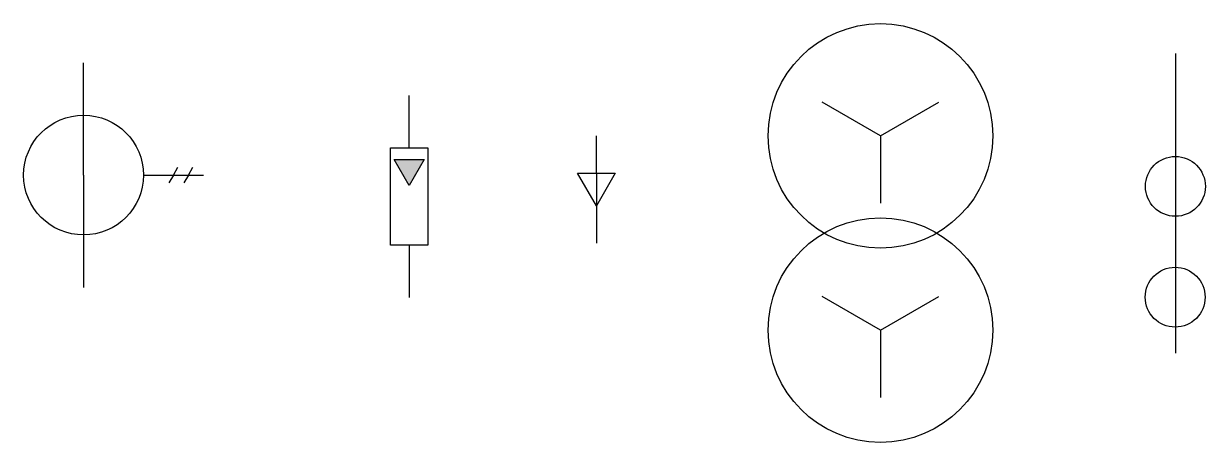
# Model space of a CAD drawing. Header units: millimetres. Extents: x 4317 to 5913, y 2220 to 2699.
# Drawn here: x 5755.7 to 5913.4, y 2220.4 to 2276.4 of the extents above.
import ezdxf

# ---------------------------------------------------------------- set-up
doc = ezdxf.new("R2010")
doc.units = ezdxf.units.MM
doc.layers.add('元器件层', color=7, linetype='Continuous')

msp = doc.modelspace()

# ---------------------------------------------------------------- hatches: boundary and pattern name
at = {"layer": '元器件层'}
h = msp.add_hatch(color=256, dxfattribs=at)
h.dxf.hatch_style = 1
h.paths.add_polyline_path([(5809.15, 2258.23), (5805.15, 2258.23), (5807.15, 2254.76)])
at = {"layer": '元器件层', "true_color": 0x000000}
h = msp.add_hatch(color=18, dxfattribs=at)
h.dxf.hatch_style = 1
h.paths.add_polyline_path([(5805.15, 2258.23), (5807.15, 2254.76), (5809.15, 2258.23)])

# ---------------------------------------------------------------- linework, layer by layer
at = {"layer": '元器件层'}
for p, q in [((5909.41, 2272.37), (5909.41, 2232.37)), ((5807.15, 2259.8), (5807.15, 2266.8)), ((5870.05, 2261.38), (5862.26, 2265.88)), ((5870.05, 2261.38), (5877.85, 2265.88)), ((5870.05, 2261.38), (5870.05, 2252.38)), ((5804.65, 2259.8), (5809.65, 2259.8)), ((5804.65, 2246.8), (5804.65, 2259.8)), ((5809.65, 2259.8), (5809.65, 2246.8)), ((5775.69, 2256.15), (5776.29, 2257.19)), ((5777.69, 2256.15), (5778.29, 2257.19)), ((5805.15, 2258.23), (5809.15, 2258.23)), ((5807.15, 2254.76), (5805.15, 2258.23)), ((5809.15, 2258.23), (5807.15, 2254.76)), ((5809.15, 2258.23), (5809.15, 2258.23)), ((5771.69, 2256.15), (5779.69, 2256.15)), ((5773.69, 2256.15), (5773.69, 2256.15)), ((5775.69, 2256.15), (5775.09, 2255.11)), ((5777.69, 2256.15), (5777.09, 2255.11)), ((5829.63, 2256.39), (5834.63, 2256.39)), ((5832.13, 2252.06), (5829.63, 2256.39)), ((5834.63, 2256.39), (5832.13, 2252.06)), ((5832.13, 2256.39), (5832.13, 2247.06)), ((5809.65, 2246.8), (5804.65, 2246.8)), ((5807.15, 2246.8), (5807.15, 2239.8)), ((5870.05, 2235.44), (5862.26, 2239.94)), ((5870.05, 2235.44), (5877.85, 2239.94)), ((5870.05, 2235.44), (5870.05, 2226.44))]:
    msp.add_line(p, q, dxfattribs=at)
for points in [[(5763.69, 2256.15), (5763.69, 2271.15)], [(5832.13, 2256.39), (5832.13, 2261.39)], [(5763.69, 2256.15), (5763.69, 2241.15)], [(5832.13, 2252.06), (5832.13, 2247.06)]]:
    msp.add_lwpolyline(points, dxfattribs=at)
for centre, radius in [((5870.05, 2261.38), 15), ((5763.69, 2256.15), 8), ((5909.41, 2254.64), 4), ((5870.05, 2235.44), 15), ((5909.38, 2239.84), 4)]:
    msp.add_circle(centre, radius, dxfattribs=at)

doc.saveas('drawing.dxf')
